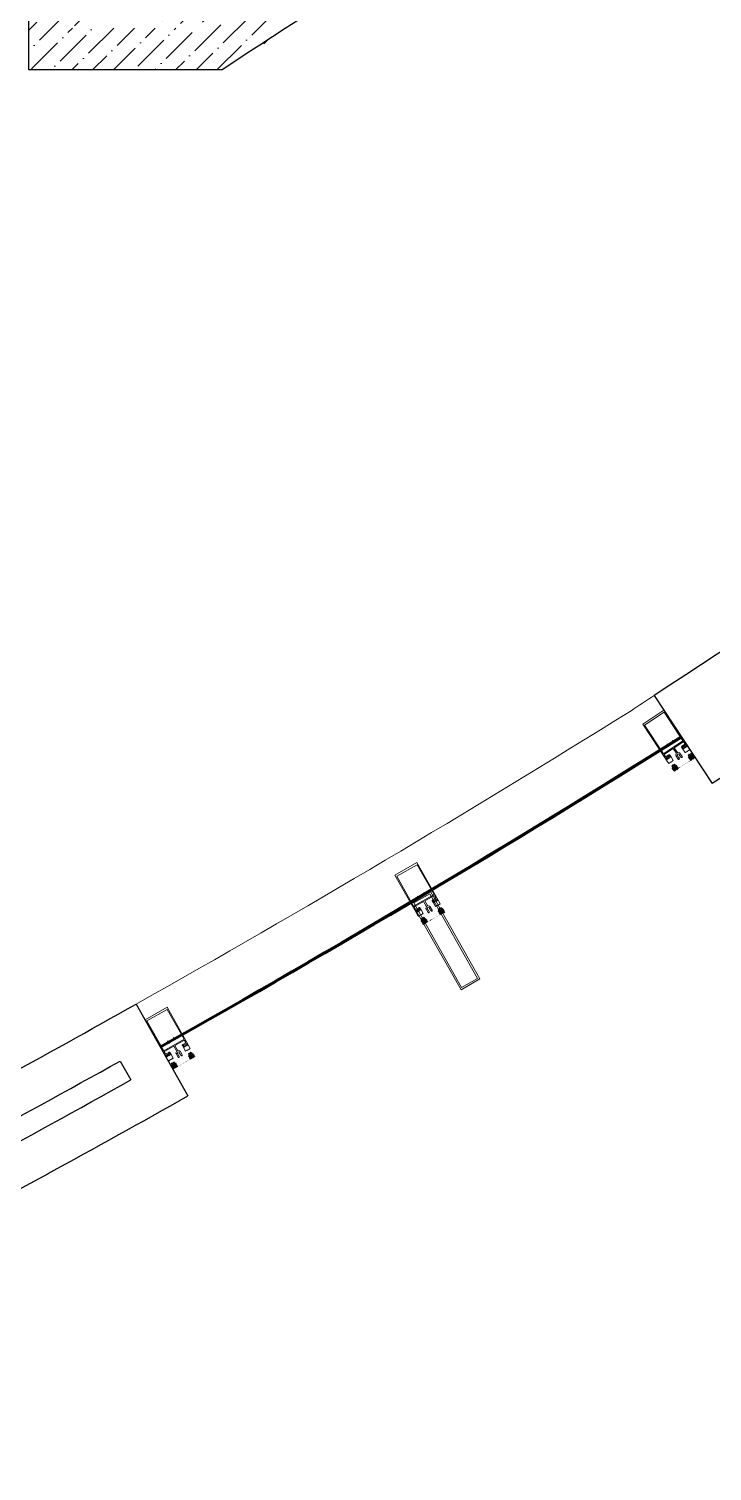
# Model space of a CAD drawing. Header units: millimetres. Extents: x 8275 to 147087, y -297470 to -191881.
# Drawn here: x 63599 to 65640, y -256061 to -251753 of the extents above; entities that cross this region are included whole.
import ezdxf

# ---------------------------------------------------------------- set-up
doc = ezdxf.new("R2010")
doc.units = ezdxf.units.MM
doc.header["$LTSCALE"] = 250
doc.header["$MEASUREMENT"] = 0
for name, color, linetype, lineweight in [('hatch', 9, 'Continuous', 0), ('wall', 1, 'Continuous', 30), ('win', 4, 'Continuous', 20)]:
    doc.layers.add(name, color=color, linetype=linetype, lineweight=lineweight)
pattern_1 = [(45, (-6671.734, -321387.9206), (2e-16, 2.326009148), [4.93421053, -1.64473684]), (135, (-6670.571, -321386.7576), (2e-16, 2.326009148), [4.93421053, -1.64473684])]

msp = doc.modelspace()

# ---------------------------------------------------------------- hatches: boundary and pattern name
at = {"layer": 'hatch'}
h = msp.add_hatch(dxfattribs=at)
h.set_pattern_fill('ANSI36', color=256, scale=350, style=0)
h.set_pattern_definition([(45, (-6686.724, -321362.345), (23.201941, 85.073785), [109.375, -21.875, 0, -21.875])])
edge = h.paths.add_edge_path()
edge.add_arc((79429.6, -274746.3), 27677.2, 120.69566, 120.69629)
edge.add_line((65193.7, -251011), (65226.8, -251066.9))
edge.add_line((65129.7, -250903.3), (65129.8, -250903.5))
edge.add_line((65237.2, -250839.5), (65398, -251110.3))
edge.add_line((64176.2, -251875.8), (63598.2, -251875.8))
edge.add_line((63723.2, -251750.8), (63723.2, -251685.8))
edge.add_line((63598.2, -251875.8), (63598.2, -251560.8))
edge.add_line((64119.2, -251685.8), (63723.2, -251685.8))
edge.add_line((64138.7, -251750.8), (63723.2, -251750.8))
edge.add_line((64081.9, -251560.8), (63598.2, -251560.8))
edge.add_arc((80749.1, -276969.2), 30072.2, 120.69539, 123.44265)
edge.add_arc((80749.1, -276969.2), 30197.2, 120.93257, 123.37134)
edge.add_arc((80749.1, -276969.2), 30262.2, 120.93206, 123.33443)
edge.add_arc((80749.1, -276969.2), 30387.2, 120.69539, 123.2638)
at = {"layer": 'hatch', "extrusion": (0.001479, -0.002245, 0.999996)}
h = msp.add_hatch(dxfattribs=at)
h.set_pattern_fill('AR-HBONE', color=256, scale=0.411184, style=0)
h.set_pattern_definition([(45, (-6669.9991, -321386.9304), (2e-16, 2.326009148), [4.93421053, -1.64473684]), (135, (-6668.8361, -321385.7674), (2e-16, 2.326009148), [4.93421053, -1.64473684])])
h.paths.add_polyline_path([(65523.1, -253956.5), (65524.3, -253958.2), (65528.8, -253955.2), (65527.7, -253953.5)], flags=16)
h.paths.add_polyline_path([(65576.8, -253921.1), (65578, -253922.9), (65573.4, -253925.9), (65572.2, -253924.2)], flags=16)
edge = h.paths.add_edge_path()
edge.add_arc((65539.6, -253962.8), 0.685, -146.6194, 33.3806, ccw=False)
edge.add_arc((65538.4, -253963.5), 0.685, -146.6194, 33.3806, ccw=False)
edge.add_arc((65537.3, -253964.3), 0.685, -146.6194, 33.3806, ccw=False)
edge.add_arc((65536.1, -253965), 0.685, -146.6194, 33.3806, ccw=False)
edge.add_arc((65535, -253965.8), 0.685, -146.6194, 33.3806, ccw=False)
edge.add_arc((65533.8, -253966.5), 0.685, -146.6194, 33.3806, ccw=False)
edge.add_arc((65532.7, -253967.3), 0.685, -146.6194, 33.3806, ccw=False)
edge.add_arc((65531.5, -253968.1), 0.685, -146.6194, 33.3806, ccw=False)
edge.add_arc((65530.4, -253968.8), 0.685, -146.6194, 33.3806, ccw=False)
edge.add_arc((65529.3, -253969.6), 0.685, -146.6194, 33.3806, ccw=False)
edge.add_arc((65528.1, -253970.3), 0.685, -146.6194, 33.3806, ccw=False)
edge.add_arc((65527, -253971.1), 0.685, -146.6194, 33.3806, ccw=False)
edge.add_line((65526.4, -253971.4), (65519.7, -253961.3))
edge.add_line((65519.7, -253961.3), (65522.9, -253959.1))
edge.add_line((65522.9, -253959.1), (65521.8, -253957.4))
edge.add_line((65521.8, -253957.4), (65520.3, -253958.4))
edge.add_line((65520.3, -253958.4), (65519.8, -253954.6))
edge.add_line((65519.8, -253954.6), (65527.2, -253949.7))
edge.add_line((65527.2, -253949.7), (65530.6, -253951.6))
edge.add_line((65530.6, -253951.6), (65529.1, -253952.6))
edge.add_line((65529.1, -253952.6), (65530.2, -253954.3))
edge.add_line((65530.2, -253954.3), (65533.4, -253952.2))
edge.add_line((65533.4, -253952.2), (65540.1, -253962.4))
edge.add_arc((65576, -253938.6), 0.685, 213.3806, 393.3806)
edge.add_arc((65577.2, -253937.9), 0.685, 213.3806, 393.3806)
edge.add_arc((65578.3, -253937.1), 0.685, 213.3806, 393.3806)
edge.add_arc((65579.5, -253936.4), 0.685, 213.3806, 393.3806)
edge.add_arc((65580.6, -253935.6), 0.685, 213.3806, 393.3806)
edge.add_arc((65581.8, -253934.9), 0.685, 213.3806, 393.3806)
edge.add_arc((65582.9, -253934.1), 0.685, 213.3806, 393.3806)
edge.add_arc((65584.1, -253933.4), 0.685, 213.3806, 393.3806)
edge.add_arc((65585.2, -253932.6), 0.685, 213.3806, 393.3806)
edge.add_arc((65586.3, -253931.8), 0.685, 213.3806, 393.3806)
edge.add_arc((65587.5, -253931.1), 0.685, 213.3806, 393.3806)
edge.add_arc((65588.6, -253930.3), 0.685, 213.3806, 393.3806)
edge.add_line((65589.2, -253930), (65582.5, -253919.8))
edge.add_line((65582.5, -253919.8), (65579.3, -253921.9))
edge.add_line((65579.3, -253921.9), (65578.2, -253920.2))
edge.add_line((65578.2, -253920.2), (65579.7, -253919.3))
edge.add_line((65579.7, -253919.3), (65576.4, -253917.3))
edge.add_line((65576.4, -253917.3), (65569, -253922.2))
edge.add_line((65569, -253922.2), (65569.4, -253926))
edge.add_line((65569.4, -253926), (65570.9, -253925.1))
edge.add_line((65570.9, -253925.1), (65572, -253926.8))
edge.add_line((65572, -253926.8), (65568.8, -253928.9))
edge.add_line((65568.8, -253928.9), (65575.5, -253939))
at = {"layer": 'hatch', "extrusion": (0.001326, -0.002339, 0.999996)}
h = msp.add_hatch(dxfattribs=at)
h.set_pattern_fill('AR-HBONE', color=256, scale=0.411184, style=0)
h.set_pattern_definition(pattern_1)
h.paths.add_polyline_path([(64774.6, -254413.5), (64775.6, -254415.3), (64780.4, -254412.6), (64779.4, -254410.8)], flags=16)
h.paths.add_polyline_path([(64830.6, -254381.8), (64831.6, -254383.6), (64826.8, -254386.3), (64825.8, -254384.5)], flags=16)
edge = h.paths.add_edge_path()
edge.add_arc((64790.6, -254420.8), 0.685, -150.4521, 29.5479, ccw=False)
edge.add_arc((64789.4, -254421.5), 0.685, -150.4521, 29.5479, ccw=False)
edge.add_arc((64788.2, -254422.2), 0.685, -150.4521, 29.5479, ccw=False)
edge.add_arc((64787, -254422.9), 0.685, -150.4521, 29.5479, ccw=False)
edge.add_arc((64785.8, -254423.5), 0.685, -150.4521, 29.5479, ccw=False)
edge.add_arc((64784.6, -254424.2), 0.685, -150.4521, 29.5479, ccw=False)
edge.add_arc((64783.4, -254424.9), 0.685, -150.4521, 29.5479, ccw=False)
edge.add_arc((64782.2, -254425.6), 0.685, -150.4521, 29.5479, ccw=False)
edge.add_arc((64781.1, -254426.2), 0.685, -150.4521, 29.5479, ccw=False)
edge.add_arc((64779.9, -254426.9), 0.685, -150.4521, 29.5479, ccw=False)
edge.add_arc((64778.7, -254427.6), 0.685, -150.4521, 29.5479, ccw=False)
edge.add_arc((64777.5, -254428.3), 0.685, -150.4521, 29.5479, ccw=False)
edge.add_line((64776.9, -254428.6), (64770.9, -254418))
edge.add_line((64770.9, -254418), (64774.2, -254416.1))
edge.add_line((64774.2, -254416.1), (64773.2, -254414.3))
edge.add_line((64773.2, -254414.3), (64771.6, -254415.2))
edge.add_line((64771.6, -254415.2), (64771.4, -254411.4))
edge.add_line((64771.4, -254411.4), (64779.1, -254407))
edge.add_line((64779.1, -254407), (64782.4, -254409.1))
edge.add_line((64782.4, -254409.1), (64780.8, -254410))
edge.add_line((64780.8, -254410), (64781.8, -254411.8))
edge.add_line((64781.8, -254411.8), (64785.2, -254409.9))
edge.add_line((64785.2, -254409.9), (64791.2, -254420.5))
edge.add_arc((64828.6, -254399.2), 0.685, 209.5479, 389.5479)
edge.add_arc((64829.8, -254398.5), 0.685, 209.5479, 389.5479)
edge.add_arc((64831, -254397.8), 0.685, 209.5479, 389.5479)
edge.add_arc((64832.2, -254397.2), 0.685, 209.5479, 389.5479)
edge.add_arc((64833.4, -254396.5), 0.685, 209.5479, 389.5479)
edge.add_arc((64834.6, -254395.8), 0.685, 209.5479, 389.5479)
edge.add_arc((64835.8, -254395.1), 0.685, 209.5479, 389.5479)
edge.add_arc((64837, -254394.5), 0.685, 209.5479, 389.5479)
edge.add_arc((64838.2, -254393.8), 0.685, 209.5479, 389.5479)
edge.add_arc((64839.3, -254393.1), 0.685, 209.5479, 389.5479)
edge.add_arc((64840.5, -254392.4), 0.685, 209.5479, 389.5479)
edge.add_arc((64841.7, -254391.8), 0.685, 209.5479, 389.5479)
edge.add_line((64842.3, -254391.4), (64836.3, -254380.9))
edge.add_line((64836.3, -254380.9), (64833, -254382.8))
edge.add_line((64833, -254382.8), (64832, -254381))
edge.add_line((64832, -254381), (64833.5, -254380.1))
edge.add_line((64833.5, -254380.1), (64830.4, -254377.9))
edge.add_line((64830.4, -254377.9), (64822.7, -254382.3))
edge.add_line((64822.7, -254382.3), (64822.8, -254386.2))
edge.add_line((64822.8, -254386.2), (64824.4, -254385.3))
edge.add_line((64824.4, -254385.3), (64825.4, -254387.1))
edge.add_line((64825.4, -254387.1), (64822, -254389))
edge.add_line((64822, -254389), (64828, -254399.5))
h = msp.add_hatch(dxfattribs=at)
h.set_pattern_fill('AR-HBONE', color=256, scale=0.411184, style=0)
h.set_pattern_definition(pattern_1)
h.paths.add_polyline_path([(64028.3, -254845.6), (64029.3, -254847.3), (64034.1, -254844.6), (64033.1, -254842.8)], flags=16)
h.paths.add_polyline_path([(64084.2, -254813.8), (64085.2, -254815.6), (64080.5, -254818.3), (64079.5, -254816.5)], flags=16)
edge = h.paths.add_edge_path()
edge.add_arc((64044.3, -254852.9), 0.685, -150.4521, 29.5479, ccw=False)
edge.add_arc((64043.1, -254853.6), 0.685, -150.4521, 29.5479, ccw=False)
edge.add_arc((64041.9, -254854.2), 0.685, -150.4521, 29.5479, ccw=False)
edge.add_arc((64040.7, -254854.9), 0.685, -150.4521, 29.5479, ccw=False)
edge.add_arc((64039.5, -254855.6), 0.685, -150.4521, 29.5479, ccw=False)
edge.add_arc((64038.3, -254856.3), 0.685, -150.4521, 29.5479, ccw=False)
edge.add_arc((64037.1, -254856.9), 0.685, -150.4521, 29.5479, ccw=False)
edge.add_arc((64035.9, -254857.6), 0.685, -150.4521, 29.5479, ccw=False)
edge.add_arc((64034.7, -254858.3), 0.685, -150.4521, 29.5479, ccw=False)
edge.add_arc((64033.5, -254859), 0.685, -150.4521, 29.5479, ccw=False)
edge.add_arc((64032.3, -254859.7), 0.685, -150.4521, 29.5479, ccw=False)
edge.add_arc((64031.1, -254860.3), 0.685, -150.4521, 29.5479, ccw=False)
edge.add_line((64030.5, -254860.7), (64024.5, -254850))
edge.add_line((64024.5, -254850), (64027.9, -254848.2))
edge.add_line((64027.9, -254848.2), (64026.9, -254846.4))
edge.add_line((64026.9, -254846.4), (64025.3, -254847.2))
edge.add_line((64025.3, -254847.2), (64025, -254843.4))
edge.add_line((64025, -254843.4), (64032.8, -254839))
edge.add_line((64032.8, -254839), (64036, -254841.2))
edge.add_line((64036, -254841.2), (64034.5, -254842))
edge.add_line((64034.5, -254842), (64035.5, -254843.8))
edge.add_line((64035.5, -254843.8), (64038.8, -254841.9))
edge.add_line((64038.8, -254841.9), (64044.9, -254852.6))
edge.add_arc((64082.3, -254831.2), 0.685, 209.5479, 389.5479)
edge.add_arc((64083.5, -254830.6), 0.685, 209.5479, 389.5479)
edge.add_arc((64084.7, -254829.9), 0.685, 209.5479, 389.5479)
edge.add_arc((64085.9, -254829.2), 0.685, 209.5479, 389.5479)
edge.add_arc((64087, -254828.5), 0.685, 209.5479, 389.5479)
edge.add_arc((64088.2, -254827.9), 0.685, 209.5479, 389.5479)
edge.add_arc((64089.4, -254827.2), 0.685, 209.5479, 389.5479)
edge.add_arc((64090.6, -254826.5), 0.685, 209.5479, 389.5479)
edge.add_arc((64091.8, -254825.8), 0.685, 209.5479, 389.5479)
edge.add_arc((64093, -254825.2), 0.685, 209.5479, 389.5479)
edge.add_arc((64094.2, -254824.5), 0.685, 209.5479, 389.5479)
edge.add_arc((64095.4, -254823.8), 0.685, 209.5479, 389.5479)
edge.add_line((64096, -254823.5), (64090, -254812.9))
edge.add_line((64090, -254812.9), (64086.7, -254814.8))
edge.add_line((64086.7, -254814.8), (64085.7, -254813))
edge.add_line((64085.7, -254813), (64087.2, -254812.1))
edge.add_line((64087.2, -254812.1), (64084.1, -254810))
edge.add_line((64084.1, -254810), (64076.3, -254814.4))
edge.add_line((64076.3, -254814.4), (64076.5, -254818.2))
edge.add_line((64076.5, -254818.2), (64078, -254817.4))
edge.add_line((64078, -254817.4), (64079, -254819.1))
edge.add_line((64079, -254819.1), (64075.7, -254821))
edge.add_line((64075.7, -254821), (64081.7, -254831.6))

# ---------------------------------------------------------------- linework, layer by layer
at = {"layer": 'wall'}
for p, q in [((63599.2, -251875.8, -11300.6), (63599.2, -251560.8, -11300.6)), ((64176.2, -251875.8, -11300.6), (63599.2, -251875.8, -11300.6)), ((65570.8, -253675.5, -11300.6), (65571, -253675.7, -11300.6)), ((65466.4, -253744.2, -11300.6), (65639.5, -254007.3, -11300.6)), ((63919.6, -254665.9, -11300.6), (64074.1, -254940.4, -11300.6)), ((63871.9, -254835.9, -11300.6), (63903.8, -254892.6, -11300.6)), ((63965.1, -255001.5, -11300.6), (63965.2, -255001.7, -11300.6))]:
    msp.add_line(p, q, dxfattribs=at)
for centre, radius, start, end in [((80749.1, -276969.2, -11300.6), 30072.2, 120.69539, 123.44265), ((80749.1, -276969.2, -11300.6), 27802.2, 119.63387, 123.34598), ((80749.1, -276969.2, -11300.6), 27487.2, 119.63387, 123.34598), ((80749.1, -276969.2, -11300.6), 27677.2, 123.34582, 123.34598), ((45195.5, -221399, -11300.6), 38174.3, 298.66339, 299.37275), ((45195.7, -221399.3, -11300.6), 38298.9, 295.9552, 299.18577), ((45195.7, -221399.3, -11300.6), 38363.9, 295.95489, 299.18609), ((45195.5, -221399, -11300.6), 38489.3, 298.66339, 299.37275), ((45195.7, -221399.3, -11300.6), 38488.9, 295.7682, 298.66341)]:
    msp.add_arc(centre, radius, start, end, dxfattribs=at)
at = {"layer": 'win', "extrusion": (0.001479, -0.002245, 0.999996)}
for p, q in [((65503.8, -253889.4, -11300.6), (65505.7, -253889.7, -11300.6)), ((65505.7, -253889.7, -11300.6), (65508.7, -253894.3, -11300.6)), ((65508.7, -253894.3, -11300.6), (65508.3, -253896.2, -11300.6)), ((65522.1, -253877.3, -11300.6), (65521.7, -253879.2, -11300.6)), ((65521.7, -253879.2, -11300.6), (65524.7, -253883.8, -11300.6)), ((65524.7, -253883.8, -11300.6), (65526.6, -253884.2, -11300.6))]:
    msp.add_line(p, q, dxfattribs=at)
at = {"layer": 'win', "extrusion": (0.001326, -0.002339, 0.999996)}
for p, q in [((64759.1, -254343.9, -11300.6), (64760.9, -254344.4, -11300.6)), ((64760.9, -254344.4, -11300.6), (64763.7, -254349.2, -11300.6)), ((64763.7, -254349.2, -11300.6), (64763.1, -254351.1, -11300.6)), ((64778.2, -254333.1, -11300.6), (64777.6, -254335, -11300.6)), ((64777.6, -254335, -11300.6), (64780.3, -254339.7, -11300.6)), ((64780.3, -254339.7, -11300.6), (64782.2, -254340.3, -11300.6)), ((64012.8, -254776, -11300.6), (64014.6, -254776.5, -11300.6)), ((64014.6, -254776.5, -11300.6), (64017.3, -254781.3, -11300.6)), ((64017.3, -254781.3, -11300.6), (64016.8, -254783.2, -11300.6)), ((64031.9, -254765.2, -11300.6), (64031.3, -254767.1, -11300.6)), ((64031.3, -254767.1, -11300.6), (64034, -254771.8, -11300.6)), ((64034, -254771.8, -11300.6), (64035.9, -254772.4, -11300.6))]:
    msp.add_line(p, q, dxfattribs=at)
at = {"layer": 'win', "extrusion": (0.001479, -0.002245, 0.999996), "elevation": -10588.9}
msp.add_lwpolyline([(65558.5, -253946.8), (65559.3, -253947), (65559.1, -253947.7), (65560.6, -253950), (65561.4, -253950.2), (65561.2, -253950.9), (65562.7, -253953.2), (65563.5, -253953.4, 0.960671), (65566.4, -253951.3), (65559.5, -253940.8, 0.198912), (65557.9, -253939.7), (65553.3, -253938.8, -0.198912), (65551.7, -253937.7), (65543, -253924.5), (65568.4, -253907.8, -0.414214), (65571.8, -253908.5), (65574, -253911.8, -0.414214), (65573.3, -253915.2), (65566, -253920.1, 0.414214), (65565.3, -253923.5), (65568.8, -253928.9), (65572.1, -253926.7), (65570.9, -253925), (65569.4, -253926), (65567.5, -253923.1), (65577.8, -253916.4), (65579.7, -253919.2), (65578.2, -253920.2), (65579.4, -253921.9), (65582.6, -253919.8), (65511.8, -253812.3), (65448.8, -253853.8), (65519.6, -253961.3), (65522.8, -253959.2), (65521.7, -253957.5), (65520.2, -253958.4), (65518.3, -253955.6), (65528.6, -253948.8), (65530.5, -253951.6), (65529, -253952.6), (65530.2, -253954.3), (65533.4, -253952.2), (65529.8, -253946.9, 0.414214), (65526.4, -253946.2), (65519.1, -253951, -0.414214), (65515.7, -253950.3), (65513.5, -253947, -0.414214), (65514.2, -253943.5), (65539.6, -253926.8), (65548.3, -253940, -0.198912), (65548.6, -253941.8), (65547.7, -253946.5, 0.198912), (65548, -253948.3), (65555, -253958.9, 0.960671), (65558, -253957), (65558.2, -253956.2), (65556.7, -253954), (65555.9, -253953.8), (65556.1, -253953), (65554.6, -253950.8), (65553.8, -253950.6), (65553.9, -253949.8), (65552.4, -253947.5), (65551.7, -253947.4), (65552.6, -253942.8), (65557.2, -253943.8), (65557, -253944.5)], format="xyb", close=True, dxfattribs=at)
for points in [[(65454.1, -253856.9), (65510.6, -253942.6), (65569, -253904.1), (65512.5, -253818.4)], [(65576.8, -253921.1), (65578, -253922.9), (65573.4, -253925.9), (65572.2, -253924.2)], [(65523.1, -253956.5), (65524.3, -253958.2), (65528.8, -253955.2), (65527.7, -253953.5)]]:
    msp.add_lwpolyline(points, close=True, dxfattribs=at)
for points in [[(65575.5, -253939, 1), (65576.6, -253938.3, 1), (65577.8, -253937.5, 1), (65578.9, -253936.7, 1), (65580.1, -253936, 1), (65581.2, -253935.2, 1), (65582.3, -253934.5, 1), (65583.5, -253933.7, 1), (65584.6, -253933, 1), (65585.8, -253932.2, 1), (65586.9, -253931.5, 1), (65588.1, -253930.7, 1), (65589.2, -253930), (65582.5, -253919.8), (65579.3, -253921.9), (65578.2, -253920.2), (65579.7, -253919.3), (65576.4, -253917.3), (65569, -253922.2), (65569.4, -253926), (65570.9, -253925.1), (65572, -253926.8), (65568.8, -253928.9), (65575.5, -253939)], [(65540.1, -253962.4, -1), (65539, -253963.2, -1), (65537.8, -253963.9, -1), (65536.7, -253964.7, -1), (65535.6, -253965.4, -1), (65534.4, -253966.2, -1), (65533.3, -253966.9, -1), (65532.1, -253967.7, -1), (65531, -253968.4, -1), (65529.8, -253969.2, -1), (65528.7, -253969.9, -1), (65527.5, -253970.7, -1), (65526.4, -253971.4), (65519.7, -253961.3), (65522.8, -253959.2), (65521.7, -253957.5), (65520.3, -253958.4), (65519.8, -253954.6), (65527.2, -253949.7), (65530.6, -253951.6), (65529, -253952.6), (65530.2, -253954.3), (65533.4, -253952.2), (65540.1, -253962.4)]]:
    msp.add_lwpolyline(points, format="xyb", dxfattribs=at)
at = {"layer": 'win', "extrusion": (0.001326, -0.002339, 0.999996), "elevation": -10557.8}
for points in [[(64810.6, -254406.2), (64811.3, -254406.4), (64811.1, -254407.1), (64812.5, -254409.5), (64813.2, -254409.7), (64813, -254410.5), (64814.4, -254412.9), (64815.1, -254413.1, 0.960671), (64818.1, -254411.2), (64811.9, -254400.2, 0.198912), (64810.4, -254399.1), (64805.9, -254397.8, -0.198912), (64804.4, -254396.6), (64796.6, -254382.9), (64823.1, -254367.9, -0.414214), (64826.4, -254368.8), (64828.4, -254372.3, -0.414214), (64827.5, -254375.7), (64819.8, -254380, 0.414214), (64818.9, -254383.3), (64822.1, -254388.9), (64825.4, -254387.1), (64824.4, -254385.3), (64822.9, -254386.1), (64821.2, -254383.2), (64831.9, -254377.1), (64833.6, -254380.1), (64832, -254380.9), (64833.1, -254382.7), (64836.4, -254380.8), (64772.9, -254268.9), (64707.3, -254306), (64770.8, -254418), (64774.2, -254416.1), (64773.1, -254414.3), (64771.6, -254415.2), (64769.9, -254412.2), (64780.6, -254406.1), (64782.3, -254409.1), (64780.8, -254410), (64781.8, -254411.8), (64785.1, -254409.9), (64781.9, -254404.3, 0.414214), (64778.6, -254403.4), (64771, -254407.7, -0.414214), (64767.6, -254406.8), (64765.6, -254403.3, -0.414214), (64766.6, -254399.9), (64793, -254384.9), (64800.8, -254398.7, -0.198912), (64801, -254400.5), (64799.8, -254405.1, 0.198912), (64800, -254407), (64806.2, -254417.9, 0.960671), (64809.4, -254416.3), (64809.6, -254415.6), (64808.2, -254413.2), (64807.5, -254413), (64807.7, -254412.2), (64806.4, -254409.8), (64805.6, -254409.6), (64805.8, -254408.9), (64804.5, -254406.5), (64803.7, -254406.3), (64805, -254401.8), (64809.4, -254403.1), (64809.2, -254403.8)], [(64064.3, -254838.2), (64065, -254838.4), (64064.8, -254839.2), (64066.1, -254841.6), (64066.9, -254841.8), (64066.7, -254842.5), (64068, -254844.9), (64068.8, -254845.1, 0.960671), (64071.8, -254843.2), (64065.6, -254832.3, 0.198912), (64064.1, -254831.1), (64059.5, -254829.9, -0.198912), (64058.1, -254828.7), (64050.3, -254815), (64076.7, -254800, -0.414214), (64080.1, -254800.9), (64082.1, -254804.4, -0.414214), (64081.1, -254807.7), (64073.5, -254812, 0.414214), (64072.6, -254815.4), (64075.8, -254821), (64079.1, -254819.1), (64078.1, -254817.3), (64076.5, -254818.2), (64074.8, -254815.2), (64085.6, -254809.1), (64087.3, -254812.1), (64085.7, -254813), (64086.7, -254814.8), (64090.1, -254812.9), (64026.6, -254700.9), (63961, -254738.1), (64024.5, -254850.1), (64027.8, -254848.2), (64026.8, -254846.4), (64025.3, -254847.3), (64023.6, -254844.3), (64034.3, -254838.2), (64036, -254841.2), (64034.4, -254842.1), (64035.5, -254843.9), (64038.8, -254842), (64035.6, -254836.4, 0.414214), (64032.3, -254835.4), (64024.6, -254839.8, -0.414214), (64021.3, -254838.8), (64019.3, -254835.4, -0.414214), (64020.2, -254832), (64046.7, -254817), (64054.5, -254830.7, -0.198912), (64054.7, -254832.6), (64053.4, -254837.2, 0.198912), (64053.7, -254839), (64059.9, -254850, 0.960671), (64063.1, -254848.4), (64063.3, -254847.6), (64061.9, -254845.2), (64061.2, -254845), (64061.4, -254844.3), (64060, -254841.9), (64059.3, -254841.7), (64059.5, -254840.9), (64058.1, -254838.6), (64057.4, -254838.4), (64058.6, -254833.9), (64063.1, -254835.1), (64062.9, -254835.9)]]:
    msp.add_lwpolyline(points, format="xyb", close=True, dxfattribs=at)
for points in [[(64712.4, -254309.5), (64763.1, -254398.8), (64823.9, -254364.3), (64773.2, -254275)], [(64830.6, -254381.8), (64831.6, -254383.6), (64826.8, -254386.3), (64825.8, -254384.5)], [(64774.6, -254413.5), (64775.6, -254415.3), (64780.4, -254412.6), (64779.4, -254410.8)], [(63966.1, -254741.5), (64016.7, -254830.8), (64077.5, -254796.4), (64026.9, -254707)], [(64084.2, -254813.8), (64085.2, -254815.6), (64080.5, -254818.3), (64079.5, -254816.5)], [(64028.3, -254845.6), (64029.3, -254847.3), (64034.1, -254844.6), (64033.1, -254842.8)]]:
    msp.add_lwpolyline(points, close=True, dxfattribs=at)
at = {"layer": 'win', "elevation": -11300.6}
for points in [[(64946.2, -254590.9), (64798.3, -254329.9), (64741.7, -254362), (64889.7, -254622.9)], [(64939.4, -254589), (64796.4, -254336.7), (64748.6, -254363.8), (64891.6, -254616.1)]]:
    msp.add_lwpolyline(points, close=True, dxfattribs=at)
at = {"layer": 'win', "extrusion": (0.001326, -0.002339, 0.999996), "elevation": -10557.8}
for points in [[(64828, -254399.5, 1), (64829.2, -254398.8, 1), (64830.4, -254398.2, 1), (64831.6, -254397.5, 1), (64832.8, -254396.8, 1), (64834, -254396.1, 1), (64835.2, -254395.5, 1), (64836.4, -254394.8, 1), (64837.6, -254394.1, 1), (64838.7, -254393.4, 1), (64839.9, -254392.8, 1), (64841.1, -254392.1, 1), (64842.3, -254391.4), (64836.3, -254380.9), (64833, -254382.8), (64832, -254381), (64833.5, -254380.1), (64830.4, -254377.9), (64822.7, -254382.3), (64822.8, -254386.2), (64824.4, -254385.3), (64825.4, -254387.1), (64822, -254389), (64828, -254399.5)], [(64791.2, -254420.5, -1), (64790, -254421.2, -1), (64788.8, -254421.8, -1), (64787.6, -254422.5, -1), (64786.4, -254423.2, -1), (64785.2, -254423.9, -1), (64784, -254424.6, -1), (64782.8, -254425.2, -1), (64781.7, -254425.9, -1), (64780.5, -254426.6, -1), (64779.3, -254427.3, -1), (64778.1, -254427.9, -1), (64776.9, -254428.6), (64770.9, -254418), (64774.2, -254416.1), (64773.1, -254414.3), (64771.6, -254415.2), (64771.4, -254411.4), (64779.1, -254407), (64782.4, -254409.1), (64780.8, -254410), (64781.8, -254411.8), (64785.2, -254409.9), (64791.2, -254420.5)], [(64081.7, -254831.6, 1), (64082.9, -254830.9, 1), (64084.1, -254830.2, 1), (64085.3, -254829.6, 1), (64086.5, -254828.9, 1), (64087.6, -254828.2, 1), (64088.8, -254827.5, 1), (64090, -254826.8, 1), (64091.2, -254826.2, 1), (64092.4, -254825.5, 1), (64093.6, -254824.8, 1), (64094.8, -254824.1, 1), (64096, -254823.5), (64090, -254812.9), (64086.7, -254814.8), (64085.7, -254813), (64087.2, -254812.1), (64084.1, -254810), (64076.3, -254814.4), (64076.5, -254818.2), (64078, -254817.4), (64079, -254819.1), (64075.7, -254821), (64081.7, -254831.6)], [(64044.9, -254852.6, -1), (64043.7, -254853.2, -1), (64042.5, -254853.9, -1), (64041.3, -254854.6, -1), (64040.1, -254855.3, -1), (64038.9, -254855.9, -1), (64037.7, -254856.6, -1), (64036.5, -254857.3, -1), (64035.3, -254858, -1), (64034.1, -254858.6, -1), (64032.9, -254859.3, -1), (64031.7, -254860, -1), (64030.5, -254860.7), (64024.5, -254850), (64027.8, -254848.2), (64026.8, -254846.4), (64025.3, -254847.2), (64025, -254843.4), (64032.8, -254839), (64036, -254841.2), (64034.4, -254842.1), (64035.5, -254843.9), (64038.8, -254841.9), (64044.9, -254852.6)]]:
    msp.add_lwpolyline(points, format="xyb", dxfattribs=at)
at = {"layer": 'win'}
for centre, radius, start, end in [((80749.1, -276969.2, -11300.6), 27802.2, 123.34598, 123.51608), ((45195.5, -221399, -11300.6), 38174.3, 299.37275, 301.95166), ((45195.5, -221399, -11300.6), 38174.3, 299.37275, 301.95166), ((46214.6, -223154.3, -11300.6), 36288.7, 299.32995, 302.18894), ((46214.6, -223154.3, -11300.6), 36289.8, 299.32995, 302.18897), ((46214.6, -223154.3, -11300.6), 36290.8, 299.32995, 302.189), ((46214.6, -223154.3, -11300.6), 36291.8, 299.32995, 302.18904), ((46214.6, -223154.3, -11300.6), 36292.8, 299.32996, 302.18907), ((46214.6, -223154.2, -11300.6), 36293.9, 299.32996, 302.1891), ((46214.6, -223154.2, -11300.6), 36294.9, 299.32996, 302.18913)]:
    msp.add_arc(centre, radius, start, end, dxfattribs=at)
at = {"layer": 'win', "extrusion": (0.001479, -0.002245, 0.999996)}
for centre, radius, start, end in [((65539.5, -253934.9, -10633.6), 23.7, 123.9632, 130.6124), ((65532.9, -253925.6, -10633.6), 11.8, 122.6502, 136.3019), ((65537.6, -253931.2, -10633.6), 18.7, 124.8425, 134.1419), ((65551, -253946, -10633.5), 38.2, 128.1867, 133.2125), ((65564.3, -253960.6, -10633.5), 56, 112.0948, 134.6664), ((65566.3, -253963.6, -10633.5), 61, 114.3295, 132.4316), ((65565.8, -253962.8, -10633.5), 59.5, 113.753, 133.0081), ((65566, -253963.2, -10633.5), 62, 120.3923, 126.3688), ((65550.4, -253939.4, -10633.5), 34.1, 118.7677, 127.9934), ((65575.9, -253978.2, -10633.4), 79.4, 120.9464, 125.8147), ((65672.6, -254124.9, -10632.9), 254.6, 122.5701, 124.191), ((65545.8, -253921, -10633.6), 15.6, 111.2434, 121.3769), ((65543.2, -253915.9, -10633.6), 9.46, 107.5054, 124.6594), ((65549.1, -253927.2, -10633.6), 21.7, 113.0073, 120.9385), ((65551.3, -253932.9, -10633.6), 27.3, 112.4097, 119.4103)]:
    msp.add_arc(centre, radius, start, end, dxfattribs=at)
at = {"layer": 'win', "extrusion": (0.001326, -0.002339, 0.999996)}
for centre, radius, start, end in [((64791.6, -254391.7, -10619.7), 23.7, 120.1305, 126.7797), ((64785.7, -254381.9, -10619.7), 11.8, 118.8175, 132.4692), ((64790, -254387.9, -10619.7), 18.7, 121.0098, 130.3092), ((64814.7, -254419, -10619.6), 56, 108.2621, 130.8336), ((64802.4, -254403.6, -10619.7), 38.2, 124.354, 129.3798), ((64816.5, -254422.1, -10619.6), 61, 110.4968, 128.5989), ((64816, -254421.4, -10619.6), 59.5, 109.9203, 129.1754), ((64816.3, -254421.7, -10619.6), 62, 116.5596, 122.5361), ((64802.2, -254397, -10619.7), 34.1, 114.935, 124.1607), ((64825.1, -254437.3, -10619.6), 79.4, 117.1137, 121.982), ((64911.8, -254590.2, -10619.1), 254.6, 118.7374, 120.3583), ((64798.9, -254378.3, -10619.7), 15.6, 107.4107, 117.5442), ((64796.7, -254373, -10619.7), 9.46, 103.6727, 120.8267), ((64803.6, -254390.5, -10619.7), 27.3, 108.577, 115.5776), ((64801.8, -254384.7, -10619.7), 21.7, 109.1746, 117.1058), ((64045.3, -254823.8, -10619.7), 23.7, 120.1305, 126.7797), ((64039.4, -254814, -10619.7), 11.8, 118.8175, 132.4692), ((64043.7, -254820, -10619.7), 18.7, 121.0098, 130.3092), ((64068.4, -254851.1, -10619.6), 56, 108.2621, 130.8336), ((64056.1, -254835.7, -10619.6), 38.2, 124.354, 129.3798), ((64070.2, -254854.2, -10619.6), 61, 110.4968, 128.5989), ((64069.7, -254853.5, -10619.6), 59.5, 109.9203, 129.1754), ((64069.9, -254853.8, -10619.6), 62, 116.5596, 122.5361), ((64055.9, -254829.1, -10619.7), 34.1, 114.935, 124.1607), ((64078.8, -254869.4, -10619.5), 79.4, 117.1137, 121.982), ((64165.4, -255022.3, -10619.1), 254.6, 118.7374, 120.3583), ((64052.6, -254810.4, -10619.7), 15.6, 107.4107, 117.5442), ((64050.4, -254805.1, -10619.7), 9.46, 103.6727, 120.8267), ((64055.5, -254816.8, -10619.7), 21.7, 109.1746, 117.1058), ((64057.3, -254822.6, -10619.7), 27.3, 108.577, 115.5776)]:
    msp.add_arc(centre, radius, start, end, dxfattribs=at)

doc.saveas('drawing.dxf')
